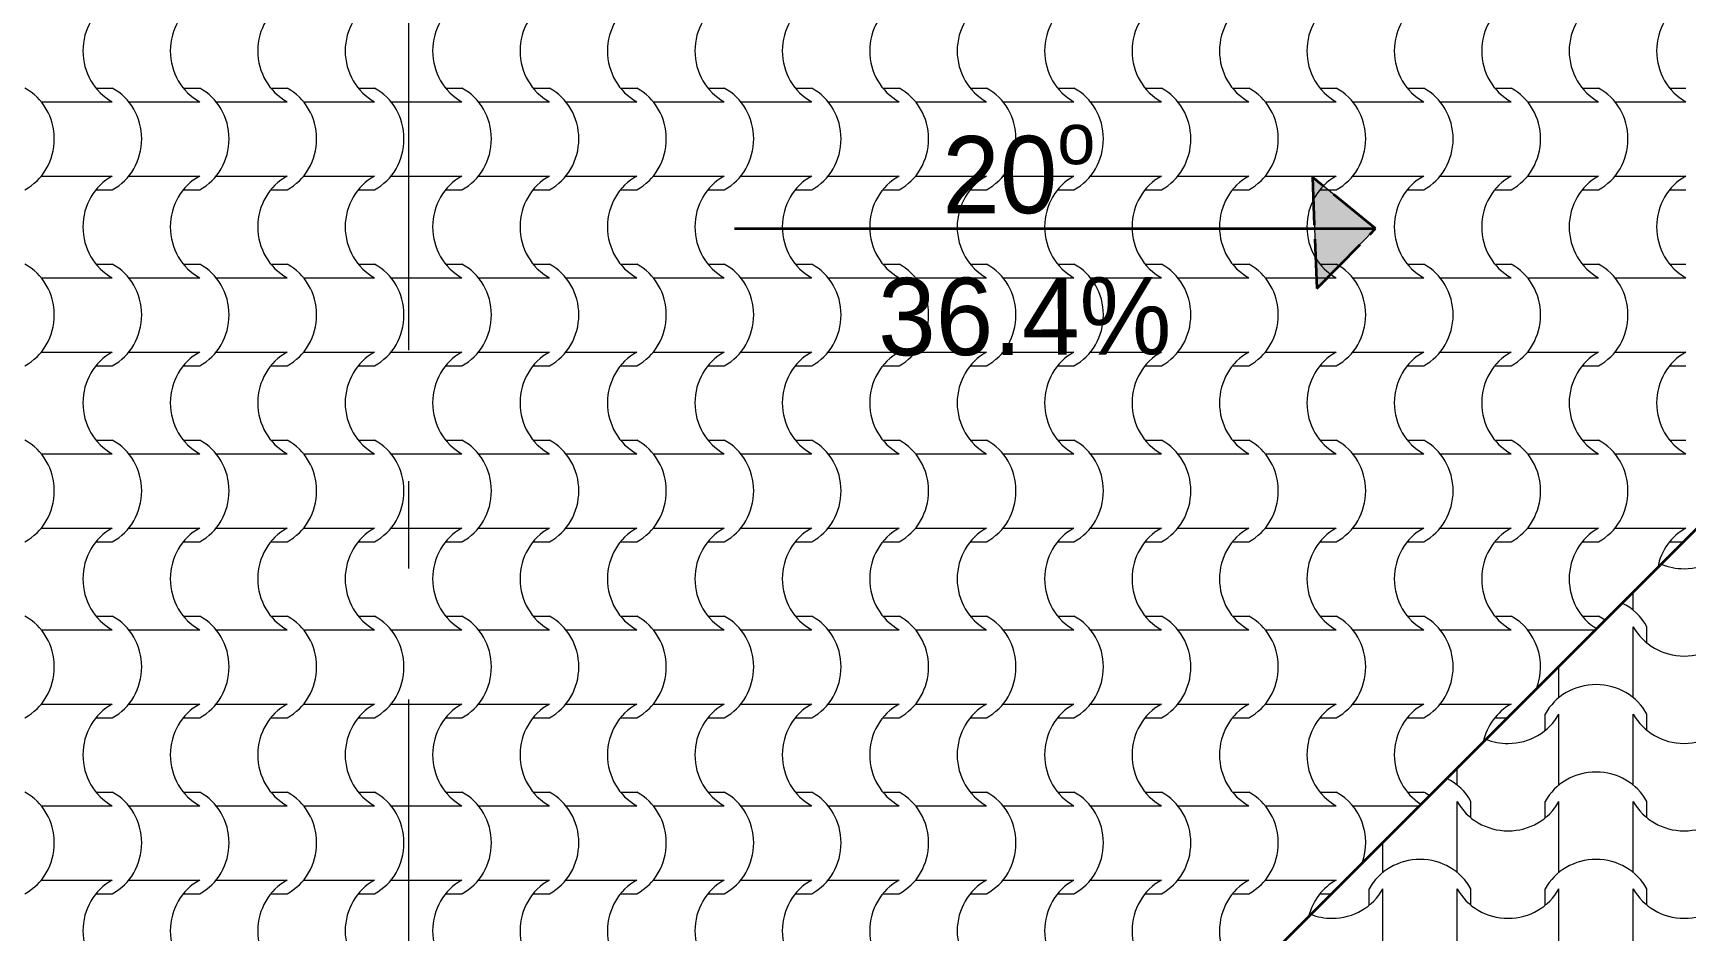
# Model space of a CAD drawing. Header units: millimetres. Extents: x -22688 to 165477, y -34508 to 218425.
# Drawn here: x 63091 to 65762, y 97226 to 98677 of the extents above; entities that cross this region are included whole.
import ezdxf

# ---------------------------------------------------------------- set-up
doc = ezdxf.new("R2010")
doc.units = ezdxf.units.MM
doc.header["$MEASUREMENT"] = 0
doc.set_wipeout_variables(frame=1)
for name, pattern in [('- Двойно прекъснати линии', [1093.611073, 529.166651, -211.666656, 141.111112, -211.666656]), ('- Скирити линии', [122.5, 100, -22.5]), ('Wipeout_Contour', [1000, 0, -1000])]:
    doc.linetypes.add(name, pattern=pattern)
for name, color, linetype, lineweight in [('1', 8, 'Continuous', 13), ('102', 254, 'Continuous', 15), ('41', 7, 'Continuous', 35), ('46', 9, 'Continuous', 35)]:
    doc.layers.add(name, color=color, linetype=linetype, lineweight=lineweight)
doc.layers.add('65', color=7, linetype='Continuous', lineweight=20, true_color=0x4e4e4e)
doc.styles.add('GENERATED_STYLE_4', font='arial.ttf')

# ---------------------------------------------------------------- blocks, each defined once
blk = doc.blocks.new('*X786')
at = {"layer": '102', "color": 254, "linetype": 'Continuous', "lineweight": 15}
for p, q in [((250.752, 207.848), (251.279, 207.848)), ((253.578, 207.848), (254.105, 207.848)), ((256.403, 207.848), (256.93, 207.848)), ((259.229, 207.848), (259.755, 207.848)), ((262.054, 207.848), (262.581, 207.848)), ((264.879, 207.848), (265.406, 207.848)), ((267.705, 207.848), (268.232, 207.848)), ((270.53, 207.848), (271.057, 207.848)), ((273.356, 207.848), (273.882, 207.848)), ((276.181, 207.848), (276.708, 207.848)), ((279.006, 207.848), (279.533, 207.848)), ((281.832, 207.848), (282.359, 207.848)), ((284.657, 207.848), (285.184, 207.848)), ((287.483, 207.848), (288.009, 207.848)), ((290.308, 207.848), (290.835, 207.848)), ((293.133, 207.848), (293.66, 207.848)), ((295.959, 207.848), (296.485, 207.848)), ((298.784, 207.848), (299.311, 207.848)), ((301.609, 207.848), (302.136, 207.848)), ((248.987, 207.408), (250.133, 207.408)), ((250.133, 207.408), (251.279, 207.408)), ((251.813, 207.408), (252.959, 207.408)), ((252.959, 207.408), (254.105, 207.408)), ((254.638, 207.408), (255.784, 207.408)), ((255.784, 207.408), (256.93, 207.408)), ((257.464, 207.408), (258.609, 207.408)), ((258.609, 207.408), (259.755, 207.408)), ((260.289, 207.408), (261.435, 207.408)), ((261.435, 207.408), (262.581, 207.408)), ((263.114, 207.408), (264.26, 207.408)), ((264.26, 207.408), (265.406, 207.408)), ((265.94, 207.408), (267.086, 207.408)), ((267.086, 207.408), (268.232, 207.408)), ((268.765, 207.408), (269.911, 207.408)), ((269.911, 207.408), (271.057, 207.408)), ((271.591, 207.408), (272.736, 207.408)), ((272.736, 207.408), (273.882, 207.408)), ((274.416, 207.408), (275.562, 207.408)), ((275.562, 207.408), (276.708, 207.408)), ((277.241, 207.408), (278.387, 207.408)), ((278.387, 207.408), (279.533, 207.408)), ((280.067, 207.408), (281.213, 207.408)), ((281.213, 207.408), (282.359, 207.408)), ((282.892, 207.408), (284.038, 207.408)), ((284.038, 207.408), (285.184, 207.408)), ((285.718, 207.408), (286.863, 207.408)), ((286.863, 207.408), (288.009, 207.408)), ((288.543, 207.408), (289.689, 207.408)), ((289.689, 207.408), (290.835, 207.408)), ((291.368, 207.408), (292.514, 207.408)), ((292.514, 207.408), (293.66, 207.408)), ((294.194, 207.408), (295.34, 207.408)), ((295.34, 207.408), (296.485, 207.408)), ((297.019, 207.408), (298.165, 207.408)), ((298.165, 207.408), (299.311, 207.408)), ((299.845, 207.408), (300.99, 207.408)), ((300.99, 207.408), (302.136, 207.408)), ((248.987, 205.004), (250.133, 205.004)), ((250.133, 205.004), (251.279, 205.004)), ((251.813, 205.004), (252.959, 205.004)), ((252.959, 205.004), (254.105, 205.004)), ((254.638, 205.004), (255.784, 205.004)), ((255.784, 205.004), (256.93, 205.004)), ((257.464, 205.004), (258.609, 205.004)), ((258.609, 205.004), (259.755, 205.004)), ((260.289, 205.004), (261.435, 205.004)), ((261.435, 205.004), (262.581, 205.004)), ((263.114, 205.004), (264.26, 205.004)), ((264.26, 205.004), (265.406, 205.004)), ((265.94, 205.004), (267.086, 205.004)), ((267.086, 205.004), (268.232, 205.004)), ((268.765, 205.004), (269.911, 205.004)), ((269.911, 205.004), (271.057, 205.004)), ((271.591, 205.004), (272.736, 205.004)), ((272.736, 205.004), (273.882, 205.004)), ((274.416, 205.004), (275.562, 205.004)), ((275.562, 205.004), (276.708, 205.004)), ((277.241, 205.004), (278.387, 205.004)), ((278.387, 205.004), (279.533, 205.004)), ((280.067, 205.004), (281.213, 205.004)), ((281.213, 205.004), (282.359, 205.004)), ((282.892, 205.004), (284.038, 205.004)), ((284.038, 205.004), (285.184, 205.004)), ((285.718, 205.004), (286.863, 205.004)), ((286.863, 205.004), (288.009, 205.004)), ((288.543, 205.004), (289.689, 205.004)), ((289.689, 205.004), (290.835, 205.004)), ((291.368, 205.004), (292.514, 205.004)), ((292.514, 205.004), (293.66, 205.004)), ((294.194, 205.004), (295.34, 205.004)), ((295.34, 205.004), (296.485, 205.004)), ((297.019, 205.004), (298.165, 205.004)), ((298.165, 205.004), (299.311, 205.004)), ((299.845, 205.004), (300.99, 205.004)), ((300.99, 205.004), (302.136, 205.004)), ((250.752, 204.564), (251.279, 204.564)), ((253.578, 204.564), (254.105, 204.564)), ((256.403, 204.564), (256.93, 204.564)), ((259.229, 204.564), (259.755, 204.564)), ((262.054, 204.564), (262.581, 204.564)), ((264.879, 204.564), (265.406, 204.564)), ((267.705, 204.564), (268.232, 204.564)), ((270.53, 204.564), (271.057, 204.564)), ((273.356, 204.564), (273.882, 204.564)), ((276.181, 204.564), (276.708, 204.564)), ((279.006, 204.564), (279.533, 204.564)), ((281.832, 204.564), (282.359, 204.564)), ((284.657, 204.564), (285.184, 204.564)), ((287.483, 204.564), (288.009, 204.564)), ((290.308, 204.564), (290.835, 204.564)), ((293.133, 204.564), (293.66, 204.564)), ((295.959, 204.564), (296.485, 204.564)), ((298.784, 204.564), (299.311, 204.564)), ((301.609, 204.564), (302.136, 204.564)), ((250.752, 202.159), (251.279, 202.159)), ((253.578, 202.159), (254.105, 202.159)), ((256.403, 202.159), (256.93, 202.159)), ((259.229, 202.159), (259.755, 202.159)), ((262.054, 202.159), (262.581, 202.159)), ((264.879, 202.159), (265.406, 202.159)), ((267.705, 202.159), (268.232, 202.159)), ((270.53, 202.159), (271.057, 202.159)), ((273.356, 202.159), (273.882, 202.159)), ((276.181, 202.159), (276.708, 202.159)), ((279.006, 202.159), (279.533, 202.159)), ((281.832, 202.159), (282.359, 202.159)), ((284.657, 202.159), (285.184, 202.159)), ((287.483, 202.159), (288.009, 202.159)), ((290.308, 202.159), (290.835, 202.159)), ((293.133, 202.159), (293.66, 202.159)), ((295.959, 202.159), (296.485, 202.159)), ((298.784, 202.159), (299.311, 202.159)), ((301.609, 202.159), (302.136, 202.159)), ((248.987, 201.719), (250.133, 201.719)), ((250.133, 201.719), (251.279, 201.719)), ((251.813, 201.719), (252.959, 201.719)), ((252.959, 201.719), (254.105, 201.719)), ((254.638, 201.719), (255.784, 201.719)), ((255.784, 201.719), (256.93, 201.719)), ((257.464, 201.719), (258.609, 201.719)), ((258.609, 201.719), (259.755, 201.719)), ((260.289, 201.719), (261.435, 201.719)), ((261.435, 201.719), (262.581, 201.719)), ((263.114, 201.719), (264.26, 201.719)), ((264.26, 201.719), (265.406, 201.719)), ((265.94, 201.719), (267.086, 201.719)), ((267.086, 201.719), (268.232, 201.719)), ((268.765, 201.719), (269.911, 201.719)), ((269.911, 201.719), (271.057, 201.719)), ((271.591, 201.719), (272.736, 201.719)), ((272.736, 201.719), (273.882, 201.719)), ((274.416, 201.719), (275.562, 201.719)), ((275.562, 201.719), (276.708, 201.719)), ((277.241, 201.719), (278.387, 201.719)), ((278.387, 201.719), (279.533, 201.719)), ((280.067, 201.719), (281.213, 201.719)), ((281.213, 201.719), (282.359, 201.719)), ((282.892, 201.719), (284.038, 201.719)), ((284.038, 201.719), (285.184, 201.719)), ((285.718, 201.719), (286.863, 201.719)), ((286.863, 201.719), (288.009, 201.719)), ((288.543, 201.719), (289.689, 201.719)), ((289.689, 201.719), (290.835, 201.719)), ((291.368, 201.719), (292.514, 201.719)), ((292.514, 201.719), (293.66, 201.719)), ((294.194, 201.719), (295.34, 201.719)), ((295.34, 201.719), (296.485, 201.719)), ((297.019, 201.719), (298.165, 201.719)), ((298.165, 201.719), (299.311, 201.719)), ((299.845, 201.719), (300.99, 201.719)), ((300.99, 201.719), (302.136, 201.719)), ((248.987, 199.314), (250.133, 199.314)), ((250.133, 199.314), (251.279, 199.314)), ((251.813, 199.314), (252.959, 199.314)), ((252.959, 199.314), (254.105, 199.314)), ((254.638, 199.314), (255.784, 199.314)), ((255.784, 199.314), (256.93, 199.314)), ((257.464, 199.314), (258.609, 199.314)), ((258.609, 199.314), (259.755, 199.314)), ((260.289, 199.314), (261.435, 199.314)), ((261.435, 199.314), (262.581, 199.314)), ((263.114, 199.314), (264.26, 199.314)), ((264.26, 199.314), (265.406, 199.314)), ((265.94, 199.314), (267.086, 199.314)), ((267.086, 199.314), (268.232, 199.314)), ((268.765, 199.314), (269.911, 199.314)), ((269.911, 199.314), (271.057, 199.314)), ((271.591, 199.314), (272.736, 199.314)), ((272.736, 199.314), (273.882, 199.314)), ((274.416, 199.314), (275.562, 199.314)), ((275.562, 199.314), (276.708, 199.314)), ((277.241, 199.314), (278.387, 199.314)), ((278.387, 199.314), (279.533, 199.314)), ((280.067, 199.314), (281.213, 199.314)), ((281.213, 199.314), (282.359, 199.314)), ((282.892, 199.314), (284.038, 199.314)), ((284.038, 199.314), (285.184, 199.314)), ((285.718, 199.314), (286.863, 199.314)), ((286.863, 199.314), (288.009, 199.314)), ((288.543, 199.314), (289.689, 199.314)), ((289.689, 199.314), (290.835, 199.314)), ((291.368, 199.314), (292.514, 199.314)), ((292.514, 199.314), (293.66, 199.314)), ((294.194, 199.314), (295.34, 199.314)), ((295.34, 199.314), (296.485, 199.314)), ((297.019, 199.314), (298.165, 199.314)), ((298.165, 199.314), (299.311, 199.314)), ((299.845, 199.314), (300.99, 199.314)), ((300.99, 199.314), (302.136, 199.314)), ((250.752, 198.874), (251.279, 198.874)), ((253.578, 198.874), (254.105, 198.874)), ((256.403, 198.874), (256.93, 198.874)), ((259.229, 198.874), (259.755, 198.874)), ((262.054, 198.874), (262.581, 198.874)), ((264.879, 198.874), (265.406, 198.874)), ((267.705, 198.874), (268.232, 198.874)), ((270.53, 198.874), (271.057, 198.874)), ((273.356, 198.874), (273.882, 198.874)), ((276.181, 198.874), (276.708, 198.874)), ((279.006, 198.874), (279.533, 198.874)), ((281.832, 198.874), (282.359, 198.874)), ((284.657, 198.874), (285.184, 198.874)), ((287.483, 198.874), (288.009, 198.874)), ((290.308, 198.874), (290.835, 198.874)), ((293.133, 198.874), (293.66, 198.874)), ((295.959, 198.874), (296.485, 198.874)), ((298.784, 198.874), (299.311, 198.874)), ((301.609, 198.874), (302.136, 198.874)), ((250.752, 196.469), (251.279, 196.469)), ((253.578, 196.469), (254.105, 196.469)), ((256.403, 196.469), (256.93, 196.469)), ((259.229, 196.469), (259.755, 196.469)), ((262.054, 196.469), (262.581, 196.469)), ((264.879, 196.469), (265.406, 196.469)), ((267.705, 196.469), (268.232, 196.469)), ((270.53, 196.469), (271.057, 196.469)), ((273.356, 196.469), (273.882, 196.469)), ((276.181, 196.469), (276.708, 196.469)), ((279.006, 196.469), (279.533, 196.469)), ((281.832, 196.469), (282.359, 196.469)), ((284.657, 196.469), (285.184, 196.469)), ((287.483, 196.469), (288.009, 196.469)), ((290.308, 196.469), (290.835, 196.469)), ((293.133, 196.469), (293.66, 196.469)), ((295.959, 196.469), (296.485, 196.469)), ((298.784, 196.469), (299.311, 196.469)), ((301.609, 196.469), (302.136, 196.469)), ((248.987, 196.029), (250.133, 196.029)), ((250.133, 196.029), (251.279, 196.029)), ((251.813, 196.029), (252.959, 196.029)), ((252.959, 196.029), (254.105, 196.029)), ((254.638, 196.029), (255.784, 196.029)), ((255.784, 196.029), (256.93, 196.029)), ((257.464, 196.029), (258.609, 196.029)), ((258.609, 196.029), (259.755, 196.029)), ((260.289, 196.029), (261.435, 196.029)), ((261.435, 196.029), (262.581, 196.029)), ((263.114, 196.029), (264.26, 196.029)), ((264.26, 196.029), (265.406, 196.029)), ((265.94, 196.029), (267.086, 196.029)), ((267.086, 196.029), (268.232, 196.029)), ((268.765, 196.029), (269.911, 196.029)), ((269.911, 196.029), (271.057, 196.029)), ((271.591, 196.029), (272.736, 196.029)), ((272.736, 196.029), (273.882, 196.029)), ((274.416, 196.029), (275.562, 196.029)), ((275.562, 196.029), (276.708, 196.029)), ((277.241, 196.029), (278.387, 196.029)), ((278.387, 196.029), (279.533, 196.029)), ((280.067, 196.029), (281.213, 196.029)), ((281.213, 196.029), (282.359, 196.029)), ((282.892, 196.029), (284.038, 196.029)), ((284.038, 196.029), (285.184, 196.029)), ((285.718, 196.029), (286.863, 196.029)), ((286.863, 196.029), (288.009, 196.029)), ((288.543, 196.029), (289.689, 196.029)), ((289.689, 196.029), (290.835, 196.029)), ((291.368, 196.029), (292.514, 196.029)), ((292.514, 196.029), (293.66, 196.029)), ((294.194, 196.029), (295.34, 196.029)), ((295.34, 196.029), (296.485, 196.029)), ((297.019, 196.029), (298.165, 196.029)), ((298.165, 196.029), (299.311, 196.029)), ((299.845, 196.029), (300.99, 196.029)), ((300.99, 196.029), (302.136, 196.029)), ((248.987, 193.624), (250.133, 193.624)), ((250.133, 193.624), (251.279, 193.624)), ((251.813, 193.624), (252.959, 193.624)), ((252.959, 193.624), (254.105, 193.624)), ((254.638, 193.624), (255.784, 193.624)), ((255.784, 193.624), (256.93, 193.624)), ((257.464, 193.624), (258.609, 193.624)), ((258.609, 193.624), (259.755, 193.624)), ((260.289, 193.624), (261.435, 193.624)), ((261.435, 193.624), (262.581, 193.624)), ((263.114, 193.624), (264.26, 193.624)), ((264.26, 193.624), (265.406, 193.624)), ((265.94, 193.624), (267.086, 193.624)), ((267.086, 193.624), (268.232, 193.624)), ((268.765, 193.624), (269.911, 193.624)), ((269.911, 193.624), (271.057, 193.624)), ((271.591, 193.624), (272.736, 193.624)), ((272.736, 193.624), (273.882, 193.624)), ((274.416, 193.624), (275.562, 193.624)), ((275.562, 193.624), (276.708, 193.624)), ((277.241, 193.624), (278.387, 193.624)), ((278.387, 193.624), (279.533, 193.624)), ((280.067, 193.624), (281.213, 193.624)), ((281.213, 193.624), (282.359, 193.624)), ((282.892, 193.624), (284.038, 193.624)), ((284.038, 193.624), (285.184, 193.624)), ((285.718, 193.624), (286.863, 193.624)), ((286.863, 193.624), (288.009, 193.624)), ((288.543, 193.624), (289.689, 193.624)), ((289.689, 193.624), (290.835, 193.624)), ((291.368, 193.624), (292.514, 193.624)), ((292.514, 193.624), (293.66, 193.624)), ((294.194, 193.624), (295.34, 193.624)), ((295.34, 193.624), (296.485, 193.624)), ((297.019, 193.624), (298.165, 193.624)), ((298.165, 193.624), (299.311, 193.624)), ((299.845, 193.624), (300.99, 193.624)), ((300.99, 193.624), (302.136, 193.624)), ((250.752, 193.184), (251.279, 193.184)), ((253.578, 193.184), (254.105, 193.184)), ((256.403, 193.184), (256.93, 193.184)), ((259.229, 193.184), (259.755, 193.184)), ((262.054, 193.184), (262.581, 193.184)), ((264.879, 193.184), (265.406, 193.184)), ((267.705, 193.184), (268.232, 193.184)), ((270.53, 193.184), (271.057, 193.184)), ((273.356, 193.184), (273.882, 193.184)), ((276.181, 193.184), (276.708, 193.184)), ((279.006, 193.184), (279.533, 193.184)), ((281.832, 193.184), (282.359, 193.184)), ((284.657, 193.184), (285.184, 193.184)), ((287.483, 193.184), (288.009, 193.184)), ((290.308, 193.184), (290.835, 193.184)), ((293.133, 193.184), (293.66, 193.184)), ((295.959, 193.184), (296.485, 193.184)), ((298.784, 193.184), (299.311, 193.184)), ((301.609, 193.184), (302.058, 193.184)), ((250.752, 190.78), (251.279, 190.78)), ((253.578, 190.78), (254.105, 190.78)), ((256.403, 190.78), (256.93, 190.78)), ((259.229, 190.78), (259.755, 190.78)), ((262.054, 190.78), (262.581, 190.78)), ((264.879, 190.78), (265.406, 190.78)), ((267.705, 190.78), (268.232, 190.78)), ((270.53, 190.78), (271.057, 190.78)), ((273.356, 190.78), (273.882, 190.78)), ((276.181, 190.78), (276.708, 190.78)), ((279.006, 190.78), (279.533, 190.78)), ((281.832, 190.78), (282.359, 190.78)), ((284.657, 190.78), (285.184, 190.78)), ((287.483, 190.78), (288.009, 190.78)), ((290.308, 190.78), (290.835, 190.78)), ((293.133, 190.78), (293.66, 190.78)), ((295.959, 190.78), (296.485, 190.78)), ((298.784, 190.78), (299.311, 190.78)), ((248.987, 190.34), (250.133, 190.34)), ((250.133, 190.34), (251.279, 190.34)), ((251.813, 190.34), (252.959, 190.34)), ((252.959, 190.34), (254.105, 190.34)), ((254.638, 190.34), (255.784, 190.34)), ((255.784, 190.34), (256.93, 190.34)), ((257.464, 190.34), (258.609, 190.34)), ((258.609, 190.34), (259.755, 190.34)), ((260.289, 190.34), (261.435, 190.34)), ((261.435, 190.34), (262.581, 190.34)), ((263.114, 190.34), (264.26, 190.34)), ((264.26, 190.34), (265.406, 190.34)), ((265.94, 190.34), (267.086, 190.34)), ((267.086, 190.34), (268.232, 190.34)), ((268.765, 190.34), (269.911, 190.34)), ((269.911, 190.34), (271.057, 190.34)), ((271.591, 190.34), (272.736, 190.34)), ((272.736, 190.34), (273.882, 190.34)), ((274.416, 190.34), (275.562, 190.34)), ((275.562, 190.34), (276.708, 190.34)), ((277.241, 190.34), (278.387, 190.34)), ((278.387, 190.34), (279.533, 190.34)), ((280.067, 190.34), (281.213, 190.34)), ((281.213, 190.34), (282.359, 190.34)), ((282.892, 190.34), (284.038, 190.34)), ((284.038, 190.34), (285.184, 190.34)), ((285.718, 190.34), (286.863, 190.34)), ((286.863, 190.34), (288.009, 190.34)), ((288.543, 190.34), (289.689, 190.34)), ((289.689, 190.34), (290.835, 190.34)), ((291.368, 190.34), (292.514, 190.34)), ((292.514, 190.34), (293.66, 190.34)), ((294.194, 190.34), (295.34, 190.34)), ((295.34, 190.34), (296.485, 190.34)), ((297.019, 190.34), (298.165, 190.34)), ((298.165, 190.34), (299.213, 190.34)), ((248.987, 187.935), (250.133, 187.935)), ((250.133, 187.935), (251.279, 187.935)), ((250.752, 187.495), (251.279, 187.495)), ((251.813, 187.935), (252.959, 187.935)), ((252.959, 187.935), (254.105, 187.935)), ((253.578, 187.495), (254.105, 187.495)), ((254.638, 187.935), (255.784, 187.935)), ((255.784, 187.935), (256.93, 187.935)), ((256.403, 187.495), (256.93, 187.495)), ((257.464, 187.935), (258.609, 187.935)), ((258.609, 187.935), (259.755, 187.935)), ((259.229, 187.495), (259.755, 187.495)), ((260.289, 187.935), (261.435, 187.935)), ((261.435, 187.935), (262.581, 187.935)), ((262.054, 187.495), (262.581, 187.495)), ((263.114, 187.935), (264.26, 187.935)), ((264.26, 187.935), (265.406, 187.935)), ((264.879, 187.495), (265.406, 187.495)), ((265.94, 187.935), (267.086, 187.935)), ((267.086, 187.935), (268.232, 187.935)), ((267.705, 187.495), (268.232, 187.495)), ((268.765, 187.935), (269.911, 187.935)), ((269.911, 187.935), (271.057, 187.935)), ((270.53, 187.495), (271.057, 187.495)), ((271.591, 187.935), (272.736, 187.935)), ((272.736, 187.935), (273.882, 187.935)), ((273.356, 187.495), (273.882, 187.495)), ((274.416, 187.935), (275.562, 187.935)), ((275.562, 187.935), (276.708, 187.935)), ((276.181, 187.495), (276.708, 187.495)), ((277.241, 187.935), (278.387, 187.935)), ((278.387, 187.935), (279.533, 187.935)), ((279.006, 187.495), (279.533, 187.495)), ((280.067, 187.935), (281.213, 187.935)), ((281.213, 187.935), (282.359, 187.935)), ((281.832, 187.495), (282.359, 187.495)), ((282.892, 187.935), (284.038, 187.935)), ((284.038, 187.935), (285.184, 187.935)), ((284.657, 187.495), (285.184, 187.495)), ((285.718, 187.935), (286.863, 187.935)), ((286.863, 187.935), (288.009, 187.935)), ((287.483, 187.495), (288.009, 187.495)), ((288.543, 187.935), (289.689, 187.935)), ((289.689, 187.935), (290.835, 187.935)), ((290.308, 187.495), (290.835, 187.495)), ((291.368, 187.935), (292.514, 187.935)), ((292.514, 187.935), (293.66, 187.935)), ((293.133, 187.495), (293.66, 187.495)), ((294.194, 187.935), (295.34, 187.935)), ((295.34, 187.935), (296.485, 187.935)), ((295.959, 187.495), (296.368, 187.495)), ((250.752, 185.09), (251.279, 185.09)), ((253.578, 185.09), (254.105, 185.09)), ((256.403, 185.09), (256.93, 185.09)), ((259.229, 185.09), (259.755, 185.09)), ((262.054, 185.09), (262.581, 185.09)), ((264.879, 185.09), (265.406, 185.09)), ((267.705, 185.09), (268.232, 185.09)), ((270.53, 185.09), (271.057, 185.09)), ((273.356, 185.09), (273.882, 185.09)), ((276.181, 185.09), (276.708, 185.09)), ((279.006, 185.09), (279.533, 185.09)), ((281.832, 185.09), (282.359, 185.09)), ((284.657, 185.09), (285.184, 185.09)), ((287.483, 185.09), (288.009, 185.09)), ((290.308, 185.09), (290.835, 185.09)), ((293.133, 185.09), (293.66, 185.09)), ((248.987, 184.65), (250.133, 184.65)), ((250.133, 184.65), (251.279, 184.65)), ((251.813, 184.65), (252.959, 184.65)), ((252.959, 184.65), (254.105, 184.65)), ((254.638, 184.65), (255.784, 184.65)), ((255.784, 184.65), (256.93, 184.65)), ((257.464, 184.65), (258.609, 184.65)), ((258.609, 184.65), (259.755, 184.65)), ((260.289, 184.65), (261.435, 184.65)), ((261.435, 184.65), (262.581, 184.65)), ((263.114, 184.65), (264.26, 184.65)), ((264.26, 184.65), (265.406, 184.65)), ((265.94, 184.65), (267.086, 184.65)), ((267.086, 184.65), (268.232, 184.65)), ((268.765, 184.65), (269.911, 184.65)), ((269.911, 184.65), (271.057, 184.65)), ((271.591, 184.65), (272.736, 184.65)), ((272.736, 184.65), (273.882, 184.65)), ((274.416, 184.65), (275.562, 184.65)), ((275.562, 184.65), (276.708, 184.65)), ((277.241, 184.65), (278.387, 184.65)), ((278.387, 184.65), (279.533, 184.65)), ((280.067, 184.65), (281.213, 184.65)), ((281.213, 184.65), (282.359, 184.65)), ((282.892, 184.65), (284.038, 184.65)), ((284.038, 184.65), (285.184, 184.65)), ((285.718, 184.65), (286.863, 184.65)), ((286.863, 184.65), (288.009, 184.65)), ((288.543, 184.65), (289.689, 184.65)), ((289.689, 184.65), (290.835, 184.65)), ((291.368, 184.65), (292.514, 184.65)), ((292.514, 184.65), (293.523, 184.65)), ((248.987, 182.245), (250.133, 182.245)), ((250.133, 182.245), (251.279, 182.245)), ((251.813, 182.245), (252.959, 182.245)), ((252.959, 182.245), (254.105, 182.245)), ((254.638, 182.245), (255.784, 182.245)), ((255.784, 182.245), (256.93, 182.245)), ((257.464, 182.245), (258.609, 182.245)), ((258.609, 182.245), (259.755, 182.245)), ((260.289, 182.245), (261.435, 182.245)), ((261.435, 182.245), (262.581, 182.245)), ((263.114, 182.245), (264.26, 182.245)), ((264.26, 182.245), (265.406, 182.245)), ((265.94, 182.245), (267.086, 182.245)), ((267.086, 182.245), (268.232, 182.245)), ((268.765, 182.245), (269.911, 182.245)), ((269.911, 182.245), (271.057, 182.245)), ((271.591, 182.245), (272.736, 182.245)), ((272.736, 182.245), (273.882, 182.245)), ((274.416, 182.245), (275.562, 182.245)), ((275.562, 182.245), (276.708, 182.245)), ((277.241, 182.245), (278.387, 182.245)), ((278.387, 182.245), (279.533, 182.245)), ((280.067, 182.245), (281.213, 182.245)), ((281.213, 182.245), (282.359, 182.245)), ((282.892, 182.245), (284.038, 182.245)), ((284.038, 182.245), (285.184, 182.245)), ((285.718, 182.245), (286.863, 182.245)), ((286.863, 182.245), (288.009, 182.245)), ((288.543, 182.245), (289.689, 182.245)), ((289.689, 182.245), (290.835, 182.245)), ((250.752, 181.805), (251.279, 181.805)), ((253.578, 181.805), (254.105, 181.805)), ((256.403, 181.805), (256.93, 181.805)), ((259.229, 181.805), (259.755, 181.805)), ((262.054, 181.805), (262.581, 181.805)), ((264.879, 181.805), (265.406, 181.805)), ((267.705, 181.805), (268.232, 181.805)), ((270.53, 181.805), (271.057, 181.805)), ((273.356, 181.805), (273.882, 181.805)), ((276.181, 181.805), (276.708, 181.805)), ((279.006, 181.805), (279.533, 181.805)), ((281.832, 181.805), (282.359, 181.805)), ((284.657, 181.805), (285.184, 181.805)), ((287.483, 181.805), (288.009, 181.805)), ((290.308, 181.805), (290.679, 181.805))]:
    blk.add_line(p, q, dxfattribs=at)
for centre, major_axis, start_param, end_param in [((252.068, 209.045), (0, 1.849), 0.471039, 1.56782), ((254.893, 209.045), (0, 1.849), 0.471039, 1.56782), ((257.719, 209.045), (0, 1.849), 0.471039, 1.56782), ((260.544, 209.045), (0, 1.849), 0.471039, 1.56782), ((263.369, 209.045), (0, 1.849), 0.471039, 1.56782), ((266.195, 209.045), (0, 1.849), 0.471039, 1.56782), ((269.02, 209.045), (0, 1.849), 0.471039, 1.56782), ((271.846, 209.045), (0, 1.849), 0.471039, 1.56782), ((274.671, 209.045), (0, 1.849), 0.471039, 1.56782), ((277.496, 209.045), (0, 1.849), 0.471039, 1.56782), ((280.322, 209.045), (0, 1.849), 0.471039, 1.56782), ((283.147, 209.045), (0, 1.849), 0.471039, 1.56782), ((285.973, 209.045), (0, 1.849), 0.471039, 1.56782), ((288.798, 209.045), (0, 1.849), 0.471039, 1.56782), ((291.623, 209.045), (0, 1.849), 0.471039, 1.56782), ((294.449, 209.045), (0, 1.849), 0.471039, 1.56782), ((297.274, 209.045), (0, 1.849), 0.471039, 1.56782), ((300.1, 209.045), (0, 1.849), 0.471039, 1.56782), ((302.925, 209.045), (0, 1.849), 0.471039, 1.56782), ((252.068, 209.056), (0, 1.849), 1.573772, 2.670554), ((254.893, 209.056), (0, 1.849), 1.573772, 2.670554), ((257.719, 209.056), (0, 1.849), 1.573772, 2.670554), ((260.544, 209.056), (0, 1.849), 1.573772, 2.670554), ((263.369, 209.056), (0, 1.849), 1.573772, 2.670554), ((266.195, 209.056), (0, 1.849), 1.573772, 2.670554), ((269.02, 209.056), (0, 1.849), 1.573772, 2.670554), ((271.846, 209.056), (0, 1.849), 1.573772, 2.670554), ((274.671, 209.056), (0, 1.849), 1.573772, 2.670554), ((277.496, 209.056), (0, 1.849), 1.573772, 2.670554), ((280.322, 209.056), (0, 1.849), 1.573772, 2.670554), ((283.147, 209.056), (0, 1.849), 1.573772, 2.670554), ((285.973, 209.056), (0, 1.849), 1.573772, 2.670554), ((288.798, 209.056), (0, 1.849), 1.573772, 2.670554), ((291.623, 209.056), (0, 1.849), 1.573772, 2.670554), ((294.449, 209.056), (0, 1.849), 1.573772, 2.670554), ((297.274, 209.056), (0, 1.849), 1.573772, 2.670554), ((300.1, 209.056), (0, 1.849), 1.573772, 2.670554), ((302.925, 209.056), (0, 1.849), 1.573772, 2.670554), ((247.677, 206.206), (0, 1.839), 3.607672, 5.817106), ((250.503, 206.206), (0, 1.839), 3.607672, 5.817106), ((253.328, 206.206), (0, 1.839), 3.607672, 5.817106), ((256.154, 206.206), (0, 1.839), 3.607672, 5.817106), ((258.979, 206.206), (0, 1.839), 3.607672, 5.817106), ((261.804, 206.206), (0, 1.839), 3.607672, 5.817106), ((264.63, 206.206), (0, 1.839), 3.607672, 5.817106), ((267.455, 206.206), (0, 1.839), 3.607672, 5.817106), ((270.281, 206.206), (0, 1.839), 3.607672, 5.817106), ((273.106, 206.206), (0, 1.839), 3.607672, 5.817106), ((275.931, 206.206), (0, 1.839), 3.607672, 5.817106), ((278.757, 206.206), (0, 1.839), 3.607672, 5.817106), ((281.582, 206.206), (0, 1.839), 3.607672, 5.817106), ((284.408, 206.206), (0, 1.839), 3.607672, 5.817106), ((287.233, 206.206), (0, 1.839), 3.607672, 5.817106), ((290.058, 206.206), (0, 1.839), 3.607672, 5.817106), ((292.884, 206.206), (0, 1.839), 3.607672, 5.817106), ((295.709, 206.206), (0, 1.839), 3.607672, 5.817106), ((298.534, 206.206), (0, 1.839), 3.607672, 5.817106), ((252.068, 203.356), (0, 1.849), 0.471039, 1.56782), ((254.893, 203.356), (0, 1.849), 0.471039, 1.56782), ((257.719, 203.356), (0, 1.849), 0.471039, 1.56782), ((260.544, 203.356), (0, 1.849), 0.471039, 1.56782), ((263.369, 203.356), (0, 1.849), 0.471039, 1.56782), ((266.195, 203.356), (0, 1.849), 0.471039, 1.56782), ((269.02, 203.356), (0, 1.849), 0.471039, 1.56782), ((271.846, 203.356), (0, 1.849), 0.471039, 1.56782), ((274.671, 203.356), (0, 1.849), 0.471039, 1.56782), ((277.496, 203.356), (0, 1.849), 0.471039, 1.56782), ((280.322, 203.356), (0, 1.849), 0.471039, 1.56782), ((283.147, 203.356), (0, 1.849), 0.471039, 1.56782), ((285.973, 203.356), (0, 1.849), 0.471039, 1.56782), ((288.798, 203.356), (0, 1.849), 0.471039, 1.56782), ((291.623, 203.356), (0, 1.849), 0.471039, 1.56782), ((294.449, 203.356), (0, 1.849), 0.471039, 1.56782), ((297.274, 203.356), (0, 1.849), 0.471039, 1.56782), ((300.1, 203.356), (0, 1.849), 0.471039, 1.56782), ((302.925, 203.356), (0, 1.849), 0.471039, 1.56782), ((252.068, 203.367), (0, 1.849), 1.573772, 2.670554), ((254.893, 203.367), (0, 1.849), 1.573772, 2.670554), ((257.719, 203.367), (0, 1.849), 1.573772, 2.670554), ((260.544, 203.367), (0, 1.849), 1.573772, 2.670554), ((263.369, 203.367), (0, 1.849), 1.573772, 2.670554), ((266.195, 203.367), (0, 1.849), 1.573772, 2.670554), ((269.02, 203.367), (0, 1.849), 1.573772, 2.670554), ((271.846, 203.367), (0, 1.849), 1.573772, 2.670554), ((274.671, 203.367), (0, 1.849), 1.573772, 2.670554), ((277.496, 203.367), (0, 1.849), 1.573772, 2.670554), ((280.322, 203.367), (0, 1.849), 1.573772, 2.670554), ((283.147, 203.367), (0, 1.849), 1.573772, 2.670554), ((285.973, 203.367), (0, 1.849), 1.573772, 2.670554), ((288.798, 203.367), (0, 1.849), 1.573772, 2.670554), ((291.623, 203.367), (0, 1.849), 1.573772, 2.670554), ((294.449, 203.367), (0, 1.849), 1.573772, 2.670554), ((297.274, 203.367), (0, 1.849), 1.573772, 2.670554), ((300.1, 203.367), (0, 1.849), 1.573772, 2.670554), ((302.925, 203.367), (0, 1.849), 1.573772, 2.670554), ((247.677, 200.516), (0, 1.839), 3.607672, 5.817106), ((250.503, 200.516), (0, 1.839), 3.607672, 5.817106), ((253.328, 200.516), (0, 1.839), 3.607672, 5.817106), ((256.154, 200.516), (0, 1.839), 3.607672, 5.817106), ((258.979, 200.516), (0, 1.839), 3.607672, 5.817106), ((261.804, 200.516), (0, 1.839), 3.607672, 5.817106), ((264.63, 200.516), (0, 1.839), 3.607672, 5.817106), ((267.455, 200.516), (0, 1.839), 3.607672, 5.817106), ((270.281, 200.516), (0, 1.839), 3.607672, 5.817106), ((273.106, 200.516), (0, 1.839), 3.607672, 5.817106), ((275.931, 200.516), (0, 1.839), 3.607672, 5.817106), ((278.757, 200.516), (0, 1.839), 3.607672, 5.817106), ((281.582, 200.516), (0, 1.839), 3.607672, 5.817106), ((284.408, 200.516), (0, 1.839), 3.607672, 5.817106), ((287.233, 200.516), (0, 1.839), 3.607672, 5.817106), ((290.058, 200.516), (0, 1.839), 3.607672, 5.817106), ((292.884, 200.516), (0, 1.839), 3.607672, 5.817106), ((295.709, 200.516), (0, 1.839), 3.607672, 5.817106), ((298.534, 200.516), (0, 1.839), 3.607672, 5.817106), ((252.068, 197.666), (0, 1.849), 0.471039, 1.56782), ((254.893, 197.666), (0, 1.849), 0.471039, 1.56782), ((257.719, 197.666), (0, 1.849), 0.471039, 1.56782), ((260.544, 197.666), (0, 1.849), 0.471039, 1.56782), ((263.369, 197.666), (0, 1.849), 0.471039, 1.56782), ((266.195, 197.666), (0, 1.849), 0.471039, 1.56782), ((269.02, 197.666), (0, 1.849), 0.471039, 1.56782), ((271.846, 197.666), (0, 1.849), 0.471039, 1.56782), ((274.671, 197.666), (0, 1.849), 0.471039, 1.56782), ((277.496, 197.666), (0, 1.849), 0.471039, 1.56782), ((280.322, 197.666), (0, 1.849), 0.471039, 1.56782), ((283.147, 197.666), (0, 1.849), 0.471039, 1.56782), ((285.973, 197.666), (0, 1.849), 0.471039, 1.56782), ((288.798, 197.666), (0, 1.849), 0.471039, 1.56782), ((291.623, 197.666), (0, 1.849), 0.471039, 1.56782), ((294.449, 197.666), (0, 1.849), 0.471039, 1.56782), ((297.274, 197.666), (0, 1.849), 0.471039, 1.56782), ((300.1, 197.666), (0, 1.849), 0.471039, 1.56782), ((302.925, 197.666), (0, 1.849), 0.471039, 1.56782), ((252.068, 197.677), (0, 1.849), 1.573772, 2.670554), ((254.893, 197.677), (0, 1.849), 1.573772, 2.670554), ((257.719, 197.677), (0, 1.849), 1.573772, 2.670554), ((260.544, 197.677), (0, 1.849), 1.573772, 2.670554), ((263.369, 197.677), (0, 1.849), 1.573772, 2.670554), ((266.195, 197.677), (0, 1.849), 1.573772, 2.670554), ((269.02, 197.677), (0, 1.849), 1.573772, 2.670554), ((271.846, 197.677), (0, 1.849), 1.573772, 2.670554), ((274.671, 197.677), (0, 1.849), 1.573772, 2.670554), ((277.496, 197.677), (0, 1.849), 1.573772, 2.670554), ((280.322, 197.677), (0, 1.849), 1.573772, 2.670554), ((283.147, 197.677), (0, 1.849), 1.573772, 2.670554), ((285.973, 197.677), (0, 1.849), 1.573772, 2.670554), ((288.798, 197.677), (0, 1.849), 1.573772, 2.670554), ((291.623, 197.677), (0, 1.849), 1.573772, 2.670554), ((294.449, 197.677), (0, 1.849), 1.573772, 2.670554), ((297.274, 197.677), (0, 1.849), 1.573772, 2.670554), ((300.1, 197.677), (0, 1.849), 1.573772, 2.670554), ((302.925, 197.677), (0, 1.849), 1.573772, 2.670554), ((247.677, 194.827), (0, 1.839), 3.607672, 5.817106), ((250.503, 194.827), (0, 1.839), 3.607672, 5.817106), ((253.328, 194.827), (0, 1.839), 3.607672, 5.817106), ((256.154, 194.827), (0, 1.839), 3.607672, 5.817106), ((258.979, 194.827), (0, 1.839), 3.607672, 5.817106), ((261.804, 194.827), (0, 1.839), 3.607672, 5.817106), ((264.63, 194.827), (0, 1.839), 3.607672, 5.817106), ((267.455, 194.827), (0, 1.839), 3.607672, 5.817106), ((270.281, 194.827), (0, 1.839), 3.607672, 5.817106), ((273.106, 194.827), (0, 1.839), 3.607672, 5.817106), ((275.931, 194.827), (0, 1.839), 3.607672, 5.817106), ((278.757, 194.827), (0, 1.839), 3.607672, 5.817106), ((281.582, 194.827), (0, 1.839), 3.607672, 5.817106), ((284.408, 194.827), (0, 1.839), 3.607672, 5.817106), ((287.233, 194.827), (0, 1.839), 3.607672, 5.817106), ((290.058, 194.827), (0, 1.839), 3.607672, 5.817106), ((292.884, 194.827), (0, 1.839), 3.607672, 5.817106), ((295.709, 194.827), (0, 1.839), 3.607672, 5.817106), ((298.534, 194.827), (0, 1.839), 3.607672, 5.817106), ((252.068, 191.977), (0, 1.849), 0.471039, 1.56782), ((254.893, 191.977), (0, 1.849), 0.471039, 1.56782), ((257.719, 191.977), (0, 1.849), 0.471039, 1.56782), ((260.544, 191.977), (0, 1.849), 0.471039, 1.56782), ((263.369, 191.977), (0, 1.849), 0.471039, 1.56782), ((266.195, 191.977), (0, 1.849), 0.471039, 1.56782), ((269.02, 191.977), (0, 1.849), 0.471039, 1.56782), ((271.846, 191.977), (0, 1.849), 0.471039, 1.56782), ((274.671, 191.977), (0, 1.849), 0.471039, 1.56782), ((277.496, 191.977), (0, 1.849), 0.471039, 1.56782), ((280.322, 191.977), (0, 1.849), 0.471039, 1.56782), ((283.147, 191.977), (0, 1.849), 0.471039, 1.56782), ((285.973, 191.977), (0, 1.849), 0.471039, 1.56782), ((288.798, 191.977), (0, 1.849), 0.471039, 1.56782), ((291.623, 191.977), (0, 1.849), 0.471039, 1.56782), ((294.449, 191.977), (0, 1.849), 0.471039, 1.56782), ((297.274, 191.977), (0, 1.849), 0.471039, 1.56782), ((300.1, 191.977), (0, 1.849), 0.471039, 1.56782), ((302.925, 191.977), (0, 1.849), 0.471039, 1.367875), ((252.068, 191.988), (0, 1.849), 1.573772, 2.670554), ((254.893, 191.988), (0, 1.849), 1.573772, 2.670554), ((257.719, 191.988), (0, 1.849), 1.573772, 2.670554), ((260.544, 191.988), (0, 1.849), 1.573772, 2.670554), ((263.369, 191.988), (0, 1.849), 1.573772, 2.670554), ((266.195, 191.988), (0, 1.849), 1.573772, 2.670554), ((269.02, 191.988), (0, 1.849), 1.573772, 2.670554), ((271.846, 191.988), (0, 1.849), 1.573772, 2.670554), ((274.671, 191.988), (0, 1.849), 1.573772, 2.670554), ((277.496, 191.988), (0, 1.849), 1.573772, 2.670554), ((280.322, 191.988), (0, 1.849), 1.573772, 2.670554), ((283.147, 191.988), (0, 1.849), 1.573772, 2.670554), ((285.973, 191.988), (0, 1.849), 1.573772, 2.670554), ((288.798, 191.988), (0, 1.849), 1.573772, 2.670554), ((291.623, 191.988), (0, 1.849), 1.573772, 2.670554), ((294.449, 191.988), (0, 1.849), 1.573772, 2.670554), ((297.274, 191.988), (0, 1.849), 1.573772, 2.670554), ((300.1, 191.988), (0, 1.849), 1.573772, 2.629895), ((247.677, 189.137), (0, 1.839), 3.607672, 5.817106), ((250.503, 189.137), (0, 1.839), 3.607672, 5.817106), ((253.328, 189.137), (0, 1.839), 3.607672, 5.817106), ((256.154, 189.137), (0, 1.839), 3.607672, 5.817106), ((258.979, 189.137), (0, 1.839), 3.607672, 5.817106), ((261.804, 189.137), (0, 1.839), 3.607672, 5.817106), ((264.63, 189.137), (0, 1.839), 3.607672, 5.817106), ((267.455, 189.137), (0, 1.839), 3.607672, 5.817106), ((270.281, 189.137), (0, 1.839), 3.607672, 5.817106), ((273.106, 189.137), (0, 1.839), 3.607672, 5.817106), ((275.931, 189.137), (0, 1.839), 3.607672, 5.817106), ((278.757, 189.137), (0, 1.839), 3.607672, 5.817106), ((281.582, 189.137), (0, 1.839), 3.607672, 5.817106), ((284.408, 189.137), (0, 1.839), 3.607672, 5.817106), ((287.233, 189.137), (0, 1.839), 3.607672, 5.817106), ((290.058, 189.137), (0, 1.839), 3.607672, 5.817106), ((292.884, 189.137), (0, 1.839), 3.607672, 5.817106), ((295.709, 189.137), (0, 1.839), 4.317835, 5.817106), ((298.534, 189.137), (0, 1.839), 5.675815, 5.817106), ((252.068, 186.287), (0, 1.849), 0.471039, 1.56782), ((254.893, 186.287), (0, 1.849), 0.471039, 1.56782), ((257.719, 186.287), (0, 1.849), 0.471039, 1.56782), ((260.544, 186.287), (0, 1.849), 0.471039, 1.56782), ((263.369, 186.287), (0, 1.849), 0.471039, 1.56782), ((266.195, 186.287), (0, 1.849), 0.471039, 1.56782), ((269.02, 186.287), (0, 1.849), 0.471039, 1.56782), ((271.846, 186.287), (0, 1.849), 0.471039, 1.56782), ((274.671, 186.287), (0, 1.849), 0.471039, 1.56782), ((277.496, 186.287), (0, 1.849), 0.471039, 1.56782), ((280.322, 186.287), (0, 1.849), 0.471039, 1.56782), ((283.147, 186.287), (0, 1.849), 0.471039, 1.56782), ((285.973, 186.287), (0, 1.849), 0.471039, 1.56782), ((288.798, 186.287), (0, 1.849), 0.471039, 1.56782), ((291.623, 186.287), (0, 1.849), 0.471039, 1.56782), ((294.449, 186.287), (0, 1.849), 0.471039, 1.56782), ((297.274, 186.287), (0, 1.849), 0.471039, 1.340789), ((252.068, 186.298), (0, 1.849), 1.573772, 2.670554), ((254.893, 186.298), (0, 1.849), 1.573772, 2.670554), ((257.719, 186.298), (0, 1.849), 1.573772, 2.670554), ((260.544, 186.298), (0, 1.849), 1.573772, 2.670554), ((263.369, 186.298), (0, 1.849), 1.573772, 2.670554), ((266.195, 186.298), (0, 1.849), 1.573772, 2.670554), ((269.02, 186.298), (0, 1.849), 1.573772, 2.670554), ((271.846, 186.298), (0, 1.849), 1.573772, 2.670554), ((274.671, 186.298), (0, 1.849), 1.573772, 2.670554), ((277.496, 186.298), (0, 1.849), 1.573772, 2.670554), ((280.322, 186.298), (0, 1.849), 1.573772, 2.670554), ((283.147, 186.298), (0, 1.849), 1.573772, 2.670554), ((285.973, 186.298), (0, 1.849), 1.573772, 2.670554), ((288.798, 186.298), (0, 1.849), 1.573772, 2.670554), ((291.623, 186.298), (0, 1.849), 1.573772, 2.670554), ((294.449, 186.298), (0, 1.849), 1.573772, 2.613902), ((247.677, 183.448), (0, 1.839), 3.607672, 5.817106), ((250.503, 183.448), (0, 1.839), 3.607672, 5.817106), ((253.328, 183.448), (0, 1.839), 3.607672, 5.817106), ((256.154, 183.448), (0, 1.839), 3.607672, 5.817106), ((258.979, 183.448), (0, 1.839), 3.607672, 5.817106), ((261.804, 183.448), (0, 1.839), 3.607672, 5.817106), ((264.63, 183.448), (0, 1.839), 3.607672, 5.817106), ((267.455, 183.448), (0, 1.839), 3.607672, 5.817106), ((270.281, 183.448), (0, 1.839), 3.607672, 5.817106), ((273.106, 183.448), (0, 1.839), 3.607672, 5.817106), ((275.931, 183.448), (0, 1.839), 3.607672, 5.817106), ((278.757, 183.448), (0, 1.839), 3.607672, 5.817106), ((281.582, 183.448), (0, 1.839), 3.607672, 5.817106), ((284.408, 183.448), (0, 1.839), 3.607672, 5.817106), ((287.233, 183.448), (0, 1.839), 3.607672, 5.817106), ((290.058, 183.448), (0, 1.839), 4.353955, 5.817106), ((292.884, 183.448), (0, 1.839), 5.691568, 5.817106), ((252.068, 180.597), (0, 1.849), 0.471039, 1.56782), ((254.893, 180.597), (0, 1.849), 0.471039, 1.56782), ((257.719, 180.597), (0, 1.849), 0.471039, 1.56782), ((260.544, 180.597), (0, 1.849), 0.471039, 1.56782), ((263.369, 180.597), (0, 1.849), 0.471039, 1.56782), ((266.195, 180.597), (0, 1.849), 0.471039, 1.56782), ((269.02, 180.597), (0, 1.849), 0.471039, 1.56782), ((271.846, 180.597), (0, 1.849), 0.471039, 1.56782), ((274.671, 180.597), (0, 1.849), 0.471039, 1.56782), ((277.496, 180.597), (0, 1.849), 0.471039, 1.56782), ((280.322, 180.597), (0, 1.849), 0.471039, 1.56782), ((283.147, 180.597), (0, 1.849), 0.471039, 1.56782), ((285.973, 180.597), (0, 1.849), 0.471039, 1.56782), ((288.798, 180.597), (0, 1.849), 0.471039, 1.56782), ((291.623, 180.597), (0, 1.849), 0.471039, 1.312551), ((252.068, 180.608), (0, 1.849), 1.573772, 2.670554), ((254.893, 180.608), (0, 1.849), 1.573772, 2.670554), ((257.719, 180.608), (0, 1.849), 1.573772, 2.670554), ((260.544, 180.608), (0, 1.849), 1.573772, 2.670554), ((263.369, 180.608), (0, 1.849), 1.573772, 2.670554), ((266.195, 180.608), (0, 1.849), 1.573772, 2.670554), ((269.02, 180.608), (0, 1.849), 1.573772, 2.670554), ((271.846, 180.608), (0, 1.849), 1.573772, 2.670554), ((274.671, 180.608), (0, 1.849), 1.573772, 2.670554), ((277.496, 180.608), (0, 1.849), 1.573772, 2.670554), ((280.322, 180.608), (0, 1.849), 1.573772, 2.670554), ((283.147, 180.608), (0, 1.849), 1.573772, 2.670554), ((285.973, 180.608), (0, 1.849), 1.573772, 2.670554), ((288.798, 180.608), (0, 1.849), 1.573772, 2.597985)]:
    blk.add_ellipse(centre, major_axis=major_axis, ratio=0.939693, start_param=start_param, end_param=end_param, dxfattribs=at)
blk = doc.blocks.new('*X790')
at = {"layer": '102', "color": 254, "linetype": 'Continuous', "lineweight": 15}
for p, q in [((300.435, 190.971), (300.435, 191.561)), ((300.435, 189.292), (300.435, 190.437)), ((300.875, 189.911), (300.875, 190.437)), ((298.03, 188.146), (298.03, 189.157)), ((300.435, 188.146), (300.435, 189.292)), ((297.59, 187.085), (297.59, 187.612)), ((298.03, 186.466), (298.03, 187.612)), ((300.435, 186.466), (300.435, 187.612)), ((300.875, 187.085), (300.875, 187.612)), ((298.03, 185.32), (298.03, 186.466)), ((300.435, 185.32), (300.435, 186.466)), ((294.745, 185.32), (294.745, 185.872)), ((294.745, 183.641), (294.745, 184.787)), ((295.185, 184.26), (295.185, 184.787)), ((297.59, 184.26), (297.59, 184.787)), ((298.03, 183.641), (298.03, 184.787)), ((300.435, 183.641), (300.435, 184.787)), ((300.875, 184.26), (300.875, 184.787)), ((292.34, 182.495), (292.34, 183.467)), ((294.745, 182.495), (294.745, 183.641)), ((298.03, 182.495), (298.03, 183.641)), ((300.435, 182.495), (300.435, 183.641)), ((291.9, 181.434), (291.9, 181.961)), ((292.34, 180.815), (292.34, 181.961)), ((294.745, 180.815), (294.745, 181.961)), ((295.185, 181.434), (295.185, 181.961)), ((297.59, 181.434), (297.59, 181.961)), ((298.03, 180.815), (298.03, 181.961)), ((300.435, 180.815), (300.435, 181.961)), ((300.875, 181.434), (300.875, 181.961)), ((292.34, 179.67), (292.34, 180.815)), ((294.745, 179.67), (294.745, 180.815)), ((298.03, 179.67), (298.03, 180.815)), ((300.435, 179.67), (300.435, 180.815))]:
    blk.add_line(p, q, dxfattribs=at)
for centre, major_axis, start_param, end_param in [((302.072, 194.051), (-1.849, 0), 1.573772, 2.670554), ((302.083, 194.051), (-1.849, 0), 1.154784, 1.56782), ((299.232, 189.661), (-1.839, 0), 3.607672, 4.238343), ((302.083, 191.226), (-1.849, 0), 0.471039, 1.56782), ((302.072, 191.226), (-1.849, 0), 1.573772, 2.670554), ((299.232, 186.836), (-1.839, 0), 3.607672, 5.817106), ((296.382, 188.401), (-1.849, 0), 1.573772, 2.670554), ((302.083, 188.401), (-1.849, 0), 0.471039, 1.56782), ((302.072, 188.401), (-1.849, 0), 1.573772, 2.670554), ((296.393, 188.401), (-1.849, 0), 1.171047, 1.56782), ((293.543, 184.01), (-1.839, 0), 3.607672, 4.222368), ((299.232, 184.01), (-1.839, 0), 3.607672, 5.817106), ((296.393, 185.575), (-1.849, 0), 0.471039, 1.56782), ((296.382, 185.575), (-1.849, 0), 1.573772, 2.670554), ((302.083, 185.575), (-1.849, 0), 0.471039, 1.56782), ((302.072, 185.575), (-1.849, 0), 1.573772, 2.670554), ((293.543, 181.185), (-1.839, 0), 3.607672, 5.817106), ((299.232, 181.185), (-1.839, 0), 3.607672, 5.817106), ((290.692, 182.75), (-1.849, 0), 1.573772, 2.670554), ((296.393, 182.75), (-1.849, 0), 0.471039, 1.56782), ((296.382, 182.75), (-1.849, 0), 1.573772, 2.670554), ((302.083, 182.75), (-1.849, 0), 0.471039, 1.56782), ((302.072, 182.75), (-1.849, 0), 1.573772, 2.670554), ((290.703, 182.75), (-1.849, 0), 1.187409, 1.56782)]:
    blk.add_ellipse(centre, major_axis=major_axis, ratio=0.939693, start_param=start_param, end_param=end_param, dxfattribs=at)

msp = doc.modelspace()

# ---------------------------------------------------------------- wipeouts: each hides what was drawn before it
at = {"color": 254, "linetype": 'Wipeout_Contour', "lineweight": 0, "ltscale": 1886.276001}
msp.add_wipeout([(67823.3, 99920.9), (61073.3, 99920.9), (61073.3, 93770.9), (61823.3, 93020.9), (67823.3, 93020.9), (64373.3, 96470.9)], dxfattribs=at)

# ---------------------------------------------------------------- next in the draw order: linework, layer by layer
at = {"layer": '1', "linetype": '- Двойно прекъснати линии', "lineweight": 13}
msp.add_line((63698, 92696.6), (63698, 100121.1), dxfattribs=at)
at = {"layer": '41', "color": 7, "linetype": 'Continuous', "lineweight": 35, "flags": 128}
msp.add_lwpolyline([(67823.3, 99920.9), (64373.3, 96470.9)], dxfattribs=at)

# ---------------------------------------------------------------- next in the draw order: block references
at = {"layer": '65', "color": 251, "linetype": 'Continuous', "lineweight": 20, "true_color": 0x4e4e4e, "xscale": 50.00002355911847, "yscale": 50.00002355911847, "zscale": 50.00002355911847}
msp.add_blockref('*X786', (50654.8, 88196), dxfattribs=at)

# ---------------------------------------------------------------- next in the draw order: wipeouts: each hides what was drawn before it
at = {"color": 254, "linetype": 'Wipeout_Contour', "lineweight": 0, "ltscale": 1134.820648}
msp.add_wipeout([(68623.3, 99920.9), (65173.3, 96470.9), (68623.3, 93020.9)], dxfattribs=at)

# ---------------------------------------------------------------- next in the draw order: wipeouts: each hides what was drawn before it
at = {"color": 254, "linetype": 'Wipeout_Contour', "lineweight": 0, "ltscale": 1499.526525}
msp.add_wipeout([(67823.3, 99920.9), (64373.3, 96470.9), (65173.3, 96470.9), (68623.3, 99920.9)], dxfattribs=at)

# ---------------------------------------------------------------- next in the draw order: hatches: boundary and pattern name
at = {"layer": '1', "linetype": 'Continuous', "lineweight": 13, "true_color": 0x2b2b2b}
msp.add_hatch(color=250, dxfattribs=at).paths.add_polyline_path([(65165, 98264.4), (65259.8, 98361.3), (65158, 98444.7)])

# ---------------------------------------------------------------- next in the draw order: linework, layer by layer
at = {"layer": '1', "color": 250, "linetype": 'Continuous', "lineweight": 13, "true_color": 0x2b2b2b, "flags": 128}
msp.add_lwpolyline([(65165, 98264.4), (65259.8, 98361.3), (65158, 98444.7)], close=True, dxfattribs=at)
at = {"layer": '41', "color": 7, "linetype": 'Continuous', "lineweight": 35, "flags": 128}
for points in [[(64373.3, 96470.9), (67823.3, 99920.9)], [(64224.1, 98361.3), (65259.8, 98361.3)]]:
    msp.add_lwpolyline(points, dxfattribs=at)
at = {"layer": '41', "color": 7, "linetype": '- Скирити линии', "lineweight": 35, "flags": 128}
msp.add_lwpolyline([(65165, 98264.4), (65259.8, 98361.3), (65158, 98444.7)], close=True, dxfattribs=at)

# ---------------------------------------------------------------- next in the draw order: block references
at = {"layer": '65', "color": 251, "linetype": 'Continuous', "lineweight": 20, "true_color": 0x4e4e4e, "xscale": 50.00002355911847, "yscale": 50.00002355911847, "zscale": 50.00002355911847}
msp.add_blockref('*X790', (50654.8, 88196), dxfattribs=at)

# ---------------------------------------------------------------- next in the draw order: texts
at = {"layer": '46', "color": 254, "linetype": 'Continuous', "lineweight": 35, "char_height": 125, "attachment_point": 5, "rotation": 0.2051, "style": 'GENERATED_STYLE_4'}
for s, insert in [('\\A1;{\\pqc;\\fCentury Gothic|b0|i0|c204|p34;20\\fCentury Gothic|b0|i0|c204|p34;\\A1{\\H.66x;\\Sо^  ;}}', (64683.7, 98448.7)), ('\\A1;{\\pqc;\\fCentury Gothic|b0|i0|c204|p34;36.4%}', (64693.3, 98218.9))]:
    msp.add_mtext(s, dxfattribs=dict(at, insert=insert))

doc.saveas('drawing.dxf')
